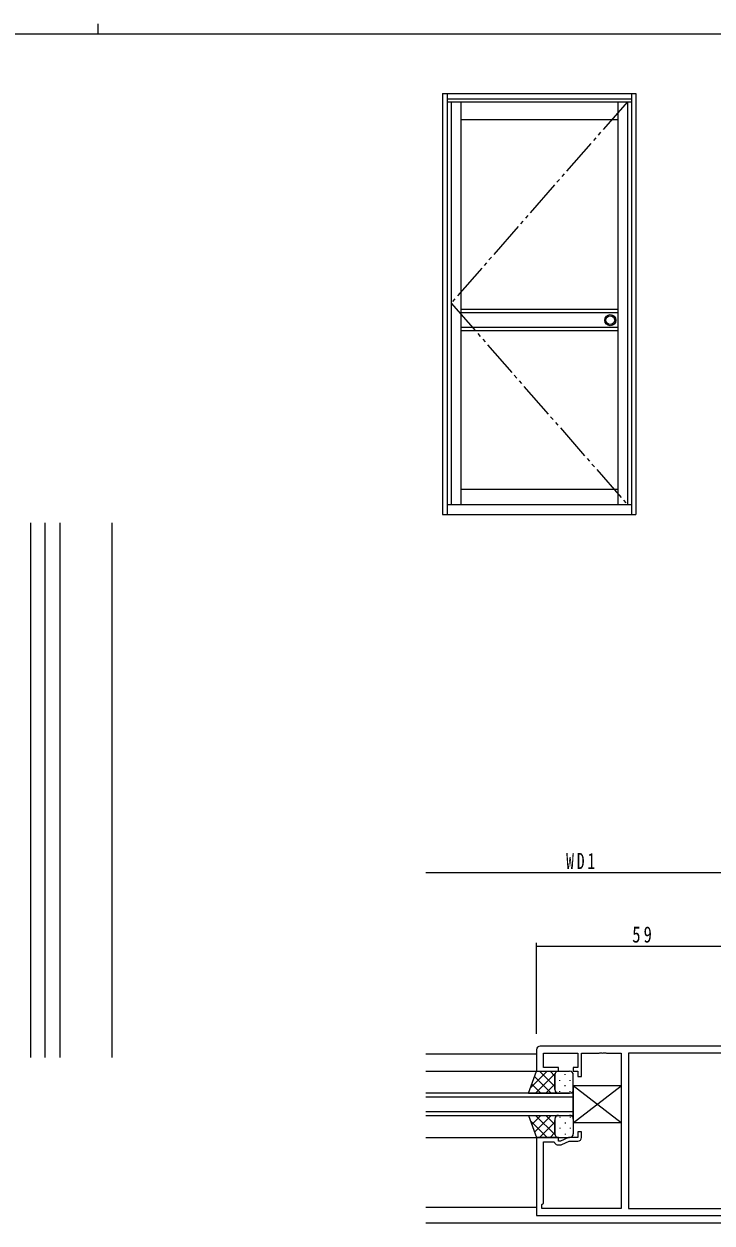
# Model space of a CAD drawing. Units: millimetres on the paper. Extents: x -398 to 398, y -282 to 282.
# Drawn here: x -28.1 to 158.6, y -43.1 to 282.1 of the extents above; entities that cross this region are included whole.
import ezdxf

# ---------------------------------------------------------------- set-up
doc = ezdxf.new("R2010")
doc.units = ezdxf.units.MM
doc.linetypes.add('USER3', pattern=[15, 10, -1, 1, -1, 1, -1])
for name, color, linetype, lineweight in [('0-1_YKK_ZWAK', 7, 'Continuous', 18), ('0-3_YKK_11', 7, 'Continuous', 18), ('0-4_YKK_12', 2, 'Continuous', 18), ('0-5_YKK_13', 4, 'Continuous', 18), ('0-6_YKK_D', 6, 'Continuous', 18), ('0-7_YKK_A1', 4, 'Continuous', 18)]:
    doc.layers.add(name, color=color, linetype=linetype, lineweight=lineweight)
doc.styles.add('ＭＳ ゴシック', font='')
doc.styles.get('ＭＳ ゴシック').set_extended_font_data('MS Gothic')

msp = doc.modelspace()

# ---------------------------------------------------------------- linework, layer by layer
at = {"layer": '0-1_YKK_ZWAK'}
for p, q in [((-8.057, 282.1), (-8.057, 279.3)), ((376.929, 279.3), (-393.071, 279.3))]:
    msp.add_line(p, q, dxfattribs=at)
at = {"layer": '0-3_YKK_11'}
for p, q in [((110.954, 3.853), (110.954, -1.947)), ((169.954, 4.853), (111.954, 4.853)), ((112.884, 2.923), (122.154, 2.923)), ((112.884, -0.947), (112.884, 2.923)), ((122.154, 2.923), (122.154, -0.947)), ((123.154, 2.923), (127.996, 2.923)), ((123.154, -3.447), (123.154, 2.923)), ((127.996, 2.923), (128.179, 3.043)), ((128.179, 3.043), (128.729, 3.043)), ((128.729, 3.043), (128.913, 2.923)), ((128.913, 2.923), (128.996, 2.923)), ((128.996, 2.923), (129.179, 3.043)), ((129.179, 3.043), (129.729, 3.043)), ((129.729, 3.043), (129.913, 2.923)), ((129.913, 2.923), (133.954, 2.923)), ((133.954, 2.923), (133.954, -39.217)), ((135.884, 2.923), (135.884, -39.217)), ((164.324, 2.923), (135.884, 2.923)), ((135.884, 2.923), (135.884, -39.217)), ((110.954, -1.947), (116.954, -1.947)), ((116.954, -0.947), (112.884, -0.947)), ((116.954, -1.947), (116.954, -0.947)), ((120.954, -0.947), (120.954, -1.947)), ((122.154, -0.947), (120.954, -0.947)), ((120.954, -1.947), (122.154, -1.947)), ((122.154, -1.947), (122.154, -3.447)), ((133.954, -5.947), (120.954, -5.947)), ((120.954, -15.947), (133.954, -5.947)), ((120.954, -5.947), (120.954, -15.947)), ((133.954, -15.947), (120.954, -5.947)), ((122.154, -3.447), (123.154, -3.447)), ((133.954, -5.947), (133.954, -15.947)), ((133.954, -15.947), (120.954, -15.947)), ((122.154, -18.447), (122.154, -19.947)), ((123.154, -18.447), (122.154, -18.447)), ((123.154, -19.947), (123.154, -18.447)), ((110.954, -19.947), (110.954, -41.147)), ((116.954, -19.947), (110.954, -19.947)), ((112.884, -21.147), (115.754, -21.147)), ((112.884, -37.717), (112.884, -21.147)), ((115.754, -21.147), (115.928, -21.447)), ((116.794, -21.947), (117.454, -21.947)), ((116.954, -20.947), (116.954, -19.947)), ((117.454, -20.947), (116.954, -20.947)), ((119.599, -19.947), (117.454, -20.947)), ((117.877, -21.854), (119.821, -20.947)), ((122.154, -19.947), (119.599, -19.947)), ((119.821, -20.947), (122.154, -20.947)), ((112.454, -38.147), (112.884, -37.717)), ((112.454, -39.217), (112.454, -38.147)), ((110.954, -41.147), (168.454, -41.147)), ((133.954, -39.217), (112.454, -39.217)), ((135.884, -39.217), (164.324, -39.217))]:
    msp.add_line(p, q, dxfattribs=at)
for centre, start, end in [((111.954, 3.853), 90.00001, 179.99999), ((116.794, -20.947), 209.99998, 270), ((117.454, -20.947), 269.99999, 294.99997), ((122.154, -19.947), 270.00001, 359.99999)]:
    msp.add_arc(centre, 1, start, end, dxfattribs=at)
at = {"layer": '0-4_YKK_12'}
for p, q in [((-26.271, 146.756), (-26.271, 1.756)), ((-22.271, 1.756), (-22.271, 146.756)), ((-18.371, 146.756), (-18.371, 1.756)), ((-4.271, 146.756), (-4.271, 1.756)), ((110.954, 2.653), (80.954, 2.653)), ((80.954, -1.947), (110.954, -1.947)), ((120.954, -7.947), (80.954, -7.947)), ((80.954, -8.947), (120.954, -8.947)), ((120.954, -13.947), (120.954, -7.947)), ((120.954, -12.947), (80.954, -12.947)), ((80.954, -13.947), (120.954, -13.947)), ((80.954, -19.947), (110.954, -19.947)), ((110.954, -38.947), (80.954, -38.947)), ((162.953, -43.147), (80.954, -43.147))]:
    msp.add_line(p, q, dxfattribs=at)
at = {"layer": '0-5_YKK_13'}
for p, q in [((108.812, -7.947), (110.954, -1.947)), ((113.863, -1.947), (109.338, -6.472)), ((116.005, -2.634), (110.692, -7.947)), ((111.035, -1.947), (110.91, -2.072)), ((110.954, -1.947), (116.954, -1.947)), ((115.954, -6.104), (111.797, -1.947)), ((115.954, -3.276), (114.626, -1.947)), ((115.954, -6.947), (115.954, -2.947)), ((115.954, -2.947), (115.954, -6.947)), ((116.692, -1.947), (116.641, -1.998)), ((116.954, -1.947), (119.954, -1.947)), ((118.704, -2.951), (118.704, -2.751)), ((120.954, -6.947), (120.954, -2.947)), ((112.14, -7.947), (109.688, -5.494)), ((114.969, -7.947), (110.432, -3.41)), ((115.954, -5.513), (113.52, -7.947)), ((117.289, -4.566), (117.289, -4.366)), ((118.704, -5.981), (118.704, -5.781)), ((120.119, -4.566), (120.119, -4.366)), ((108.812, -7.947), (116.954, -7.947)), ((116.766, -7.529), (116.748, -7.547)), ((116.954, -7.947), (119.954, -7.947)), ((117.289, -7.547), (117.289, -7.396)), ((120.119, -7.534), (120.119, -7.396)), ((108.812, -13.947), (116.954, -13.947)), ((108.812, -13.947), (110.954, -19.947)), ((113.863, -19.947), (109.338, -15.423)), ((112.14, -13.947), (109.688, -16.4)), ((114.969, -13.947), (110.432, -18.484)), ((116.005, -19.26), (110.692, -13.947)), ((115.954, -15.79), (111.797, -19.947)), ((115.954, -16.382), (113.52, -13.947)), ((115.954, -14.947), (115.954, -18.947)), ((115.954, -18.947), (115.954, -15.347)), ((116.766, -14.365), (116.748, -14.347)), ((116.954, -13.947), (119.954, -13.947)), ((117.289, -14.347), (117.289, -14.499)), ((118.704, -15.914), (118.704, -16.114)), ((120.119, -14.361), (120.119, -14.499)), ((120.954, -14.947), (120.954, -18.947)), ((115.954, -18.619), (114.626, -19.947)), ((117.289, -17.329), (117.289, -17.529)), ((118.704, -18.944), (118.704, -19.144)), ((120.119, -17.329), (120.119, -17.529)), ((111.035, -19.947), (110.91, -19.822)), ((110.954, -19.947), (116.954, -19.947)), ((116.692, -19.947), (116.641, -19.897)), ((116.954, -19.947), (119.954, -19.947))]:
    msp.add_line(p, q, dxfattribs=at)
for centre, start, end in [((116.954, -2.947), 90, 180), ((116.954, -2.947), 90.0001, 180), ((119.954, -2.947), 0, 90), ((116.954, -6.947), 180, 270), ((119.954, -6.947), 270, 0), ((116.954, -14.947), 90, 180), ((119.954, -14.947), 0, 90), ((116.954, -18.947), 180, 270), ((116.954, -18.947), 180, 269.9999), ((119.954, -18.947), 270, 0)]:
    msp.add_arc(centre, 1, start, end, dxfattribs=at)
at = {"layer": '0-6_YKK_D'}
for p, q in [((167.954, 51.853), (80.954, 51.853)), ((110.954, 8.205), (110.954, 32.853)), ((169.954, 31.853), (110.954, 31.853))]:
    msp.add_line(p, q, dxfattribs=at)
for start, end in [(0, 180), (180, 0)]:
    msp.add_arc((110.954, 31.853), 0.106, start, end, dxfattribs=at)
at = {"layer": '0-7_YKK_A1'}
for p, q in [((85.454, 263.252), (85.454, 149.002)), ((86.704, 263.252), (86.704, 149.002)), ((86.704, 261.752), (136.704, 261.752)), ((86.704, 261.002), (136.704, 261.002)), ((87.804, 261.002), (87.804, 151.752)), ((90.404, 261.002), (90.404, 151.752)), ((133.004, 261.002), (133.004, 151.752)), ((135.604, 261.002), (135.604, 151.752)), ((136.704, 263.252), (136.704, 149.002)), ((90.404, 256.177), (133.004, 256.177)), ((133.004, 204.627), (90.404, 204.627)), ((133.004, 203.727), (90.404, 203.727)), ((133.004, 199.777), (90.404, 199.777)), ((133.004, 198.877), (90.404, 198.877)), ((90.404, 155.902), (133.004, 155.902)), ((86.704, 151.752), (136.704, 151.752)), ((85.454, 149.002), (137.954, 149.002))]:
    msp.add_line(p, q, dxfattribs=at)
at = {"layer": '0-7_YKK_A1', "linetype": 'USER3'}
for p, q in [((135.604, 261.002), (87.804, 206.377)), ((87.804, 206.377), (135.604, 151.752))]:
    msp.add_line(p, q, dxfattribs=at)
at = {"layer": '0-7_YKK_A1'}
msp.add_lwpolyline([(85.454, 263.252), (137.954, 263.252), (137.954, 149.002)], dxfattribs=at)
for radius in [1.5, 1.2]:
    msp.add_circle((130.969, 201.752), radius, dxfattribs=at)

# ---------------------------------------------------------------- texts
at = {"layer": '0-6_YKK_D', "color": 7, "char_height": 4.399, "attachment_point": 7, "style": 'ＭＳ ゴシック'}
for s, insert in [('\\T1.38;\\W0.7;WD1', (119.014, 52.853)), ('\\T1.37;\\W0.75;59', (136.934, 32.853))]:
    msp.add_mtext(s, dxfattribs=dict(at, insert=insert))

doc.saveas('drawing.dxf')
